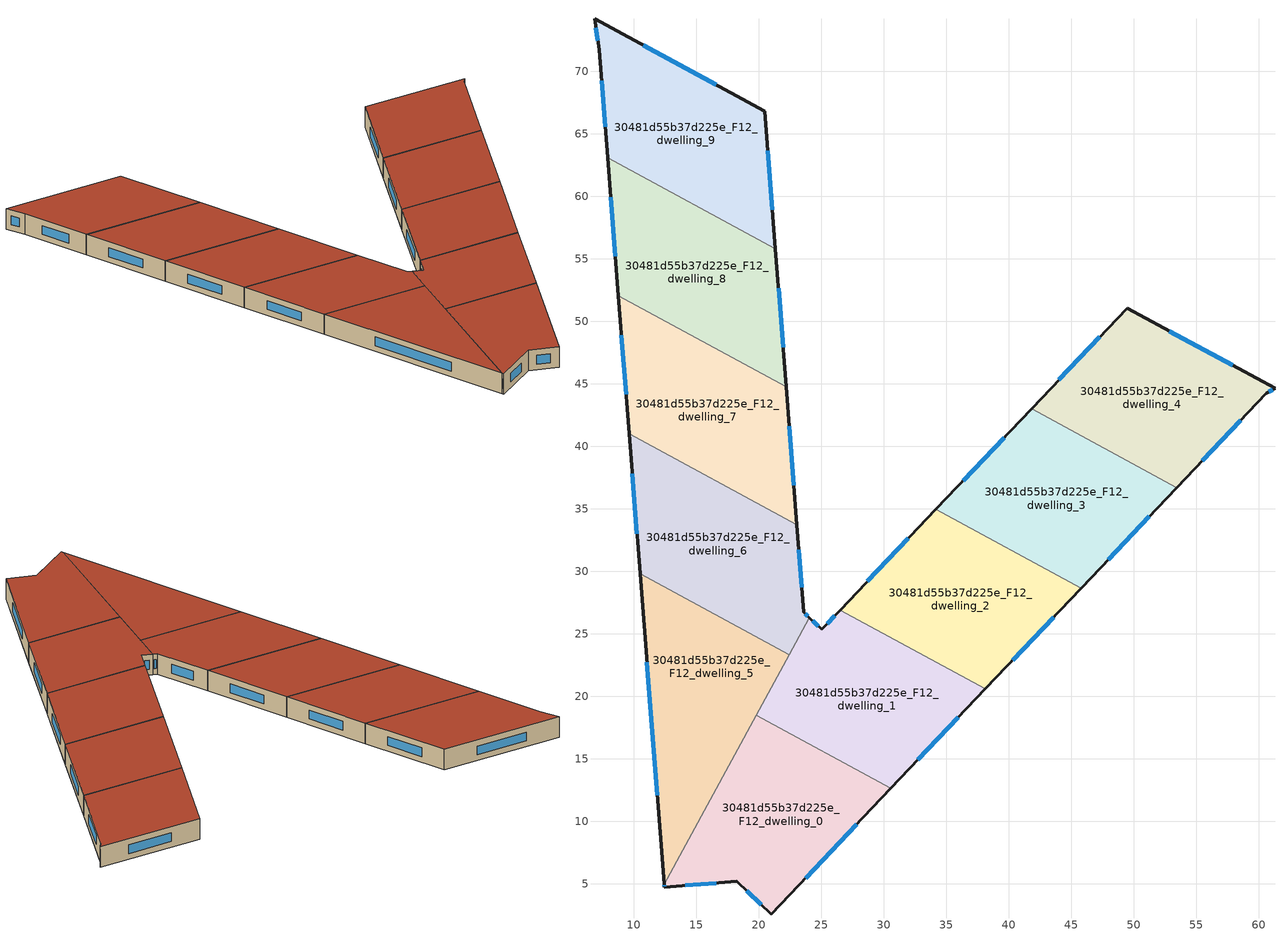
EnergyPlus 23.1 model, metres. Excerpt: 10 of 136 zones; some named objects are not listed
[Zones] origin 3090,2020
30481d55b37d225e_F12_dwelling_0
 floor to 30481d55b37d225e_F11_dwelling_0 (EU_floor_Construction): 30.56,12.64 20.99,2.57 18.23,5.2 12.45,4.74 12.43,4.97 19.78,18.5 z36
 wall outside (EU_wall_Construction): 12.43,4.97 12.45,4.74 18.23,5.2 20.99,2.57 30.56,12.64 z36:39
 wall to 30481d55b37d225e_F12_dwelling_1 (EU_wall_Construction): 30.56,12.64 19.78,18.5 z36:39
 wall to 30481d55b37d225e_F12_dwelling_5 (EU_wall_Construction): 19.78,18.5 12.43,4.97 z36:39
 window (EU_Window_Construction): 23.73,5.45 27.83,9.77 / 19.02,4.45 20.2,3.32 / 14.1,4.87 16.58,5.07 / 12.43,4.91 12.44,4.81 z36.86:38.14
 roof outside (EU_roof_Construction): 20.99,2.57 30.56,12.64 19.78,18.5 12.43,4.97 12.45,4.74 18.23,5.2 z39
30481d55b37d225e_F12_dwelling_1
 floor to 30481d55b37d225e_F11_dwelling_1 (EU_floor_Construction): 38.11,20.59 30.56,12.64 19.78,18.5 24.02,26.31 25.03,25.35 26.5,26.9 z36
 wall outside (EU_wall_Construction): 30.56,12.64 38.11,20.59 / 26.5,26.9 25.03,25.35 24.02,26.31 z36:39
 wall to 30481d55b37d225e_F12_dwelling_2 (EU_wall_Construction): 38.11,20.59 26.5,26.9 z36:39
 wall to 30481d55b37d225e_F12_dwelling_6 (EU_wall_Construction): 24.02,26.31 22.41,23.35 z36:39
 wall to 30481d55b37d225e_F12_dwelling_5 (EU_wall_Construction): 22.41,23.35 19.78,18.5 z36:39
 window (EU_Window_Construction): 32.72,14.92 35.96,18.32 / 24.74,25.62 24.31,26.03 / 26.08,26.46 25.45,25.79 z36.86:38.14
 roof outside (EU_roof_Construction): 30.56,12.64 38.11,20.59 26.5,26.9 25.03,25.35 24.02,26.31 19.78,18.5 z39
30481d55b37d225e_F12_dwelling_2
 floor to 30481d55b37d225e_F11_dwelling_2 (EU_floor_Construction): 45.77,28.64 38.11,20.59 26.5,26.9 34.15,34.95 z36
 wall outside (EU_wall_Construction): 34.15,34.95 26.5,26.9 / 38.11,20.59 45.77,28.64 z36:39
 wall to 30481d55b37d225e_F12_dwelling_3 (EU_wall_Construction): 45.77,28.64 34.15,34.95 z36:39
 window (EU_Window_Construction): 31.96,32.65 28.68,29.2 / 40.3,22.89 43.58,26.34 z36.86:38.14
 roof outside (EU_roof_Construction): 38.11,20.59 45.77,28.64 34.15,34.95 26.5,26.9 z39
30481d55b37d225e_F12_dwelling_3
 floor to 30481d55b37d225e_F11_dwelling_3 (EU_floor_Construction): 53.42,36.7 45.77,28.64 34.15,34.95 41.8,43.01 z36
 wall outside (EU_wall_Construction): 41.8,43.01 34.15,34.95 / 45.77,28.64 53.42,36.7 z36:39
 wall to 30481d55b37d225e_F12_dwelling_4 (EU_wall_Construction): 53.42,36.7 41.8,43.01 z36:39
 window (EU_Window_Construction): 39.62,40.71 36.34,37.25 / 47.95,30.94 51.23,34.4 z36.86:38.14
 roof outside (EU_roof_Construction): 45.77,28.64 53.42,36.7 41.8,43.01 34.15,34.95 z39
30481d55b37d225e_F12_dwelling_4
 floor to 30481d55b37d225e_F11_dwelling_4 (EU_floor_Construction): 61.28,44.63 60.59,44.24 53.42,36.7 41.8,43.01 49.45,51.06 z36
 wall outside (EU_wall_Construction): 53.42,36.7 60.59,44.24 61.28,44.63 49.45,51.06 41.8,43.01 z36:39
 window (EU_Window_Construction): 55.47,38.85 58.54,42.09 / 47.27,48.76 43.99,45.31 / 57.9,46.47 52.83,49.22 / 60.79,44.35 61.08,44.52 z36.86:38.14
 roof outside (EU_roof_Construction): 60.59,44.24 61.28,44.63 49.45,51.06 41.8,43.01 53.42,36.7 z39
30481d55b37d225e_F12_dwelling_5
 floor to 30481d55b37d225e_F11_dwelling_5 (EU_floor_Construction): 22.41,23.35 12.43,4.97 10.49,29.82 z36
 wall outside (EU_wall_Construction): 10.49,29.82 12.43,4.97 z36:39
 wall to 30481d55b37d225e_F12_dwelling_6 (EU_wall_Construction): 22.41,23.35 10.49,29.82 z36:39
 window (EU_Window_Construction): 11.04,22.72 11.87,12.07 z36.86:38.14
 roof outside (EU_roof_Construction): 12.43,4.97 22.41,23.35 10.49,29.82 z39
30481d55b37d225e_F12_dwelling_6
 floor to 30481d55b37d225e_F11_dwelling_6 (EU_floor_Construction): 23.04,33.72 23.59,26.72 24.02,26.31 22.41,23.35 10.49,29.82 9.62,41.01 z36
 wall outside (EU_wall_Construction): 9.62,41.01 10.49,29.82 / 24.02,26.31 23.59,26.72 23.04,33.72 z36:39
 wall to 30481d55b37d225e_F12_dwelling_7 (EU_wall_Construction): 23.04,33.72 9.62,41.01 z36:39
 window (EU_Window_Construction): 9.87,37.82 10.24,33.02 / 23.43,28.72 23.2,31.72 / 23.89,26.43 23.71,26.6 z36.86:38.14
 roof outside (EU_roof_Construction): 22.41,23.35 24.02,26.31 23.59,26.72 23.04,33.72 9.62,41.01 10.49,29.82 z39
30481d55b37d225e_F12_dwelling_7
 floor to 30481d55b37d225e_F11_dwelling_7 (EU_floor_Construction): 22.18,44.76 23.04,33.72 9.62,41.01 8.76,52.05 z36
 wall outside (EU_wall_Construction): 23.04,33.72 22.18,44.76 / 8.76,52.05 9.62,41.01 z36:39
 wall to 30481d55b37d225e_F12_dwelling_8 (EU_wall_Construction): 22.18,44.76 8.76,52.05 z36:39
 window (EU_Window_Construction): 22.8,36.87 22.43,41.6 / 9,48.9 9.37,44.17 z36.86:38.14
 roof outside (EU_roof_Construction): 23.04,33.72 22.18,44.76 8.76,52.05 9.62,41.01 z39
30481d55b37d225e_F12_dwelling_8
 floor to 30481d55b37d225e_F11_dwelling_8 (EU_floor_Construction): 21.32,55.79 22.18,44.76 8.76,52.05 7.9,63.08 z36
 wall outside (EU_wall_Construction): 22.18,44.76 21.32,55.79 / 7.9,63.08 8.76,52.05 z36:39
 wall to 30481d55b37d225e_F12_dwelling_9 (EU_wall_Construction): 21.32,55.79 7.9,63.08 z36:39
 window (EU_Window_Construction): 21.93,47.91 21.57,52.64 / 8.14,59.93 8.51,55.2 z36.86:38.14
 roof outside (EU_roof_Construction): 22.18,44.76 21.32,55.79 7.9,63.08 8.76,52.05 z39
30481d55b37d225e_F12_dwelling_9
 floor to 30481d55b37d225e_F11_dwelling_9 (EU_floor_Construction): 20.46,66.81 21.32,55.79 7.9,63.08 7.22,71.72 6.85,74.2 z36
 wall outside (EU_wall_Construction): 21.32,55.79 20.46,66.81 6.85,74.2 7.22,71.72 7.9,63.08 z36:39
 window (EU_Window_Construction): 7.41,69.25 7.7,65.55 / 6.95,73.49 7.11,72.43 / 16.57,68.92 10.74,72.09 / 21.07,58.94 20.71,63.66 z36.86:38.14
 roof outside (EU_roof_Construction): 21.32,55.79 20.46,66.81 6.85,74.2 7.22,71.72 7.9,63.08 z39
[Building]
EU S2 Campaign: North Axis=0; Terrain=City; Solar Distribution=FullExterior
[Site:Location]
Helsinki-Vantaa.AP: Latitude=60.317; Longitude=24.963; Time Zone=2; Elevation=54.6
[SizingPeriod:WeatherFileDays]
AnnualSizingPeriod: Begin Month=1; Begin Day of Month=1; End Month=12; End Day of Month=31; Day of Week for Start Day=Monday; Use Weather File Daylight Saving Period=No; Use Weather File Rain and Snow Indicators=No
[MATERIAL]
EU_InternalMass_Material: Roughness=MediumRough; Thickness=0.1; Conductivity=1; Density=1800; Specific Heat=900; Thermal Absorptance=0.9; Solar Absorptance=0.7; Visible Absorptance=0.7
[MATERIAL:NOMASS] Roughness=MediumRough; Thermal Absorptance=0.9; Solar Absorptance=0.7; Visible Absorptance=0.7
Name | Thermal Resistance
EU_wall_NoMass | 5.91765
EU_roof_NoMass | 11.1778
EU_floor_NoMass | 6.2875
[WINDOWMATERIAL:SIMPLEGLAZINGSYSTEM]
EU_Window_SimpleGlazing: UFactor=0.994035; Solar Heat Gain Coefficient=0.7; Visible Transmittance=0.7
[CONSTRUCTION]
EU_wall_Construction: EU_wall_NoMass
EU_roof_Construction: EU_roof_NoMass
EU_floor_Construction: EU_floor_NoMass
EU_Window_Construction: EU_Window_SimpleGlazing
EU_InternalMass_Construction: EU_InternalMass_Material
[ZONE] Type=1; Multiplier=1; Ceiling Height=autocalculate; Floor Area=autocalculate; Part of Total Floor Area=Yes
Name | Volume
30481d55b37d225e_F12_dwelling_0 | 425.545
30481d55b37d225e_F12_dwelling_1 | 425.562
30481d55b37d225e_F12_dwelling_2 | 425.502
30481d55b37d225e_F12_dwelling_3 | 425.591
30481d55b37d225e_F12_dwelling_4 | 425.522
30481d55b37d225e_F12_dwelling_5 | 425.569
30481d55b37d225e_F12_dwelling_6 | 425.526
30481d55b37d225e_F12_dwelling_7 | 425.536
30481d55b37d225e_F12_dwelling_8 | 425.559
30481d55b37d225e_F12_dwelling_9 | 425.558
[INTERNALMASS] Construction=EU_InternalMass_Construction
Name | Zone or ZoneList | Surface Area
30481d55b37d225e_F12_dwelling_0_EU_InternalMass | 30481d55b37d225e_F12_dwelling_0 | 141.848
30481d55b37d225e_F12_dwelling_1_EU_InternalMass | 30481d55b37d225e_F12_dwelling_1 | 141.854
30481d55b37d225e_F12_dwelling_2_EU_InternalMass | 30481d55b37d225e_F12_dwelling_2 | 141.834
30481d55b37d225e_F12_dwelling_3_EU_InternalMass | 30481d55b37d225e_F12_dwelling_3 | 141.864
30481d55b37d225e_F12_dwelling_4_EU_InternalMass | 30481d55b37d225e_F12_dwelling_4 | 141.841
30481d55b37d225e_F12_dwelling_5_EU_InternalMass | 30481d55b37d225e_F12_dwelling_5 | 141.856
30481d55b37d225e_F12_dwelling_6_EU_InternalMass | 30481d55b37d225e_F12_dwelling_6 | 141.843
30481d55b37d225e_F12_dwelling_7_EU_InternalMass | 30481d55b37d225e_F12_dwelling_7 | 141.846
30481d55b37d225e_F12_dwelling_8_EU_InternalMass | 30481d55b37d225e_F12_dwelling_8 | 141.853
30481d55b37d225e_F12_dwelling_9_EU_InternalMass | 30481d55b37d225e_F12_dwelling_9 | 141.853
[OTHEREQUIPMENT] Fuel Type=Electricity; Design Level Calculation Method=Watts/Area; Power per Zone Floor Area=1; Fraction Latent=0; Fraction Radiant=0; Fraction Lost=0; Carbon Dioxide Generation Rate=0; EndUse Subcategory=EU_Step8_InternalGains
Name | Zone or ZoneList or Space or SpaceList | Schedule
EU_Step8_InternalGain_30481d55b37d225e_F12_dwelling_0_f000 | 30481d55b37d225e_F12_dwelling_0 | EU_Step8_GainSchedule_30481d55b37d225e_F12_dwelling_0_f000
EU_Step8_InternalGain_30481d55b37d225e_F12_dwelling_1_f000 | 30481d55b37d225e_F12_dwelling_1 | EU_Step8_GainSchedule_30481d55b37d225e_F12_dwelling_1_f000
EU_Step8_InternalGain_30481d55b37d225e_F12_dwelling_2_f000 | 30481d55b37d225e_F12_dwelling_2 | EU_Step8_GainSchedule_30481d55b37d225e_F12_dwelling_2_f000
EU_Step8_InternalGain_30481d55b37d225e_F12_dwelling_3_f000 | 30481d55b37d225e_F12_dwelling_3 | EU_Step8_GainSchedule_30481d55b37d225e_F12_dwelling_3_f000
EU_Step8_InternalGain_30481d55b37d225e_F12_dwelling_4_f000 | 30481d55b37d225e_F12_dwelling_4 | EU_Step8_GainSchedule_30481d55b37d225e_F12_dwelling_4_f000
EU_Step8_InternalGain_30481d55b37d225e_F12_dwelling_5_f000 | 30481d55b37d225e_F12_dwelling_5 | EU_Step8_GainSchedule_30481d55b37d225e_F12_dwelling_5_f000
EU_Step8_InternalGain_30481d55b37d225e_F12_dwelling_6_f000 | 30481d55b37d225e_F12_dwelling_6 | EU_Step8_GainSchedule_30481d55b37d225e_F12_dwelling_6_f000
EU_Step8_InternalGain_30481d55b37d225e_F12_dwelling_7_f000 | 30481d55b37d225e_F12_dwelling_7 | EU_Step8_GainSchedule_30481d55b37d225e_F12_dwelling_7_f000
EU_Step8_InternalGain_30481d55b37d225e_F12_dwelling_8_f000 | 30481d55b37d225e_F12_dwelling_8 | EU_Step8_GainSchedule_30481d55b37d225e_F12_dwelling_8_f000
EU_Step8_InternalGain_30481d55b37d225e_F12_dwelling_9_f000 | 30481d55b37d225e_F12_dwelling_9 | EU_Step8_GainSchedule_30481d55b37d225e_F12_dwelling_9_f000
[ZONEVENTILATION:DESIGNFLOWRATE] Schedule=EU_AlwaysOn; Design Flow Rate Calculation Method=AirChanges/Hour; Air Changes per Hour=0.596421; Ventilation Type=Natural; Fan Pressure Rise=0; Fan Total Efficiency=1; Constant Term Coefficient=1; Temperature Term Coefficient=0; Velocity Term Coefficient=0; Velocity Squared Term Coefficient=0; Minimum Indoor Temperature=-100; Maximum Indoor Temperature=100; Delta Temperature=-100; Minimum Outdoor Temperature=-100; Maximum Outdoor Temperature=100; Maximum Wind Speed=40
Name | Zone or ZoneList or Space or SpaceList
EU_ConstantAir_30481d55b37d225e_F12_dwelling_0 | 30481d55b37d225e_F12_dwelling_0
EU_ConstantAir_30481d55b37d225e_F12_dwelling_1 | 30481d55b37d225e_F12_dwelling_1
EU_ConstantAir_30481d55b37d225e_F12_dwelling_2 | 30481d55b37d225e_F12_dwelling_2
EU_ConstantAir_30481d55b37d225e_F12_dwelling_3 | 30481d55b37d225e_F12_dwelling_3
EU_ConstantAir_30481d55b37d225e_F12_dwelling_4 | 30481d55b37d225e_F12_dwelling_4
EU_ConstantAir_30481d55b37d225e_F12_dwelling_5 | 30481d55b37d225e_F12_dwelling_5
EU_ConstantAir_30481d55b37d225e_F12_dwelling_6 | 30481d55b37d225e_F12_dwelling_6
EU_ConstantAir_30481d55b37d225e_F12_dwelling_7 | 30481d55b37d225e_F12_dwelling_7
EU_ConstantAir_30481d55b37d225e_F12_dwelling_8 | 30481d55b37d225e_F12_dwelling_8
EU_ConstantAir_30481d55b37d225e_F12_dwelling_9 | 30481d55b37d225e_F12_dwelling_9
[HVACTEMPLATE:ZONE:IDEALLOADSAIRSYSTEM] System Availability Schedule=EU_AlwaysOn; Maximum Heating Supply Air Temperature=50; Minimum Cooling Supply Air Temperature=13; Maximum Heating Supply Air Humidity Ratio=0.0156; Minimum Cooling Supply Air Humidity Ratio=0.0077; Heating Limit=NoLimit; Cooling Limit=NoLimit; Heating Availability Schedule=EU_AlwaysOn; Cooling Availability Schedule=EU_CoolingOff; Dehumidification Control Type=ConstantSensibleHeatRatio; Cooling Sensible Heat Ratio=0.7; Dehumidification Setpoint=60; Humidification Control Type=None; Humidification Setpoint=30; Outdoor Air Method=None; Outdoor Air Flow Rate per Person=0.00944; Outdoor Air Flow Rate per Zone Floor Area=0; Outdoor Air Flow Rate per Zone=0; Demand Controlled Ventilation Type=None; Outdoor Air Economizer Type=NoEconomizer; Heat Recovery Type=None; Sensible Heat Recovery Effectiveness=0.7; Latent Heat Recovery Effectiveness=0.65
Name | Template Thermostat
30481d55b37d225e_F12_dwelling_0 | EU_HeatOnly_30481d55b37d225e_F12_dwelling_0
30481d55b37d225e_F12_dwelling_1 | EU_HeatOnly_30481d55b37d225e_F12_dwelling_1
30481d55b37d225e_F12_dwelling_2 | EU_HeatOnly_30481d55b37d225e_F12_dwelling_2
30481d55b37d225e_F12_dwelling_3 | EU_HeatOnly_30481d55b37d225e_F12_dwelling_3
30481d55b37d225e_F12_dwelling_4 | EU_HeatOnly_30481d55b37d225e_F12_dwelling_4
30481d55b37d225e_F12_dwelling_5 | EU_HeatOnly_30481d55b37d225e_F12_dwelling_5
30481d55b37d225e_F12_dwelling_6 | EU_HeatOnly_30481d55b37d225e_F12_dwelling_6
30481d55b37d225e_F12_dwelling_7 | EU_HeatOnly_30481d55b37d225e_F12_dwelling_7
30481d55b37d225e_F12_dwelling_8 | EU_HeatOnly_30481d55b37d225e_F12_dwelling_8
30481d55b37d225e_F12_dwelling_9 | EU_HeatOnly_30481d55b37d225e_F12_dwelling_9
[SIZING:ZONE] Zone Cooling Design Supply Air Temperature Input Method=SupplyAirTemperature; Zone Cooling Design Supply Air Temperature=13; Zone Heating Design Supply Air Temperature Input Method=SupplyAirTemperature; Zone Heating Design Supply Air Temperature=50; Zone Cooling Design Supply Air Humidity Ratio=0.008; Zone Heating Design Supply Air Humidity Ratio=0.008; Cooling Design Air Flow Method=DesignDay; Cooling Design Air Flow Rate=0; Cooling Minimum Air Flow per Zone Floor Area=0.000762; Cooling Minimum Air Flow=0; Cooling Minimum Air Flow Fraction=0.2; Heating Design Air Flow Method=DesignDay; Heating Design Air Flow Rate=0; Heating Maximum Air Flow per Zone Floor Area=0.002032; Heating Maximum Air Flow=0.141576; Heating Maximum Air Flow Fraction=0.3; Account for Dedicated Outdoor Air System=No; Dedicated Outdoor Air System Control Strategy=NeutralSupplyAir; Dedicated Outdoor Air Low Setpoint Temperature for Design=autosize; Dedicated Outdoor Air High Setpoint Temperature for Design=autosize; Zone Load Sizing Method=Sensible Load Only No Latent Load; Zone Latent Cooling Design Supply Air Humidity Ratio Input Method=HumidityRatioDifference; Zone Cooling Design Supply Air Humidity Ratio Difference=0.005; Zone Latent Heating Design Supply Air Humidity Ratio Input Method=HumidityRatioDifference; Zone Humidification Design Supply Air Humidity Ratio Difference=0.005
30481d55b37d225e_F12_dwelling_0; 30481d55b37d225e_F12_dwelling_1; 30481d55b37d225e_F12_dwelling_2; 30481d55b37d225e_F12_dwelling_3; 30481d55b37d225e_F12_dwelling_4; 30481d55b37d225e_F12_dwelling_5; 30481d55b37d225e_F12_dwelling_6; 30481d55b37d225e_F12_dwelling_7; 30481d55b37d225e_F12_dwelling_8; 30481d55b37d225e_F12_dwelling_9
[SCHEDULE:CONSTANT]
Name | Hourly Value
EU_AlwaysOn | 1
EU_CoolingOff | 0
[SCHEDULE:FILE] Column Number=1; Rows to Skip at Top=0; Number of Hours of Data=8760; Column Separator=Comma; Interpolate to Timestep=No; Minutes per Item=60; Adjust Schedule for Daylight Savings=Yes
Name | File
EU_Step8_GainSchedule_30481d55b37d225e_F12_dwelling_0_f000 | ../../schedules/30481d55b37d225e/30481d55b37d225e_F12_dwelling_0_f000_gain.csv
EU_Step8_GainSchedule_30481d55b37d225e_F12_dwelling_1_f000 | ../../schedules/30481d55b37d225e/30481d55b37d225e_F12_dwelling_1_f000_gain.csv
EU_Step8_GainSchedule_30481d55b37d225e_F12_dwelling_2_f000 | ../../schedules/30481d55b37d225e/30481d55b37d225e_F12_dwelling_2_f000_gain.csv
EU_Step8_GainSchedule_30481d55b37d225e_F12_dwelling_3_f000 | ../../schedules/30481d55b37d225e/30481d55b37d225e_F12_dwelling_3_f000_gain.csv
EU_Step8_GainSchedule_30481d55b37d225e_F12_dwelling_4_f000 | ../../schedules/30481d55b37d225e/30481d55b37d225e_F12_dwelling_4_f000_gain.csv
EU_Step8_GainSchedule_30481d55b37d225e_F12_dwelling_5_f000 | ../../schedules/30481d55b37d225e/30481d55b37d225e_F12_dwelling_5_f000_gain.csv
EU_Step8_GainSchedule_30481d55b37d225e_F12_dwelling_6_f000 | ../../schedules/30481d55b37d225e/30481d55b37d225e_F12_dwelling_6_f000_gain.csv
EU_Step8_GainSchedule_30481d55b37d225e_F12_dwelling_7_f000 | ../../schedules/30481d55b37d225e/30481d55b37d225e_F12_dwelling_7_f000_gain.csv
EU_Step8_GainSchedule_30481d55b37d225e_F12_dwelling_8_f000 | ../../schedules/30481d55b37d225e/30481d55b37d225e_F12_dwelling_8_f000_gain.csv
EU_Step8_GainSchedule_30481d55b37d225e_F12_dwelling_9_f000 | ../../schedules/30481d55b37d225e/30481d55b37d225e_F12_dwelling_9_f000_gain.csv
